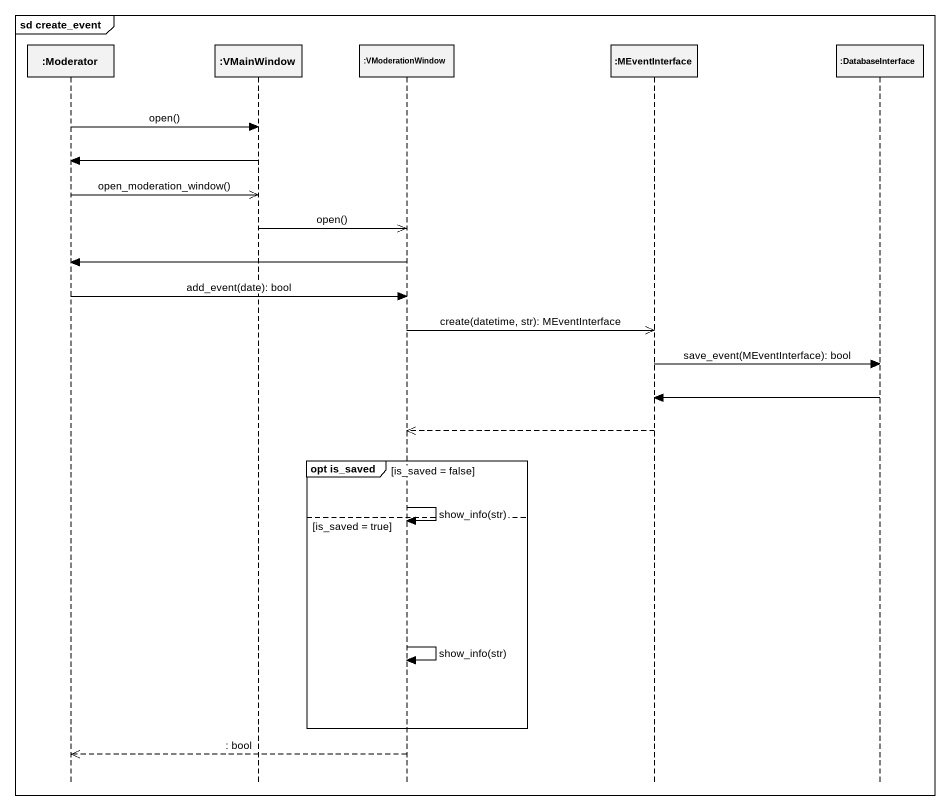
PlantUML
@startuml
mainframe sd create_event
hide footbox
participant ":Moderator" as Moderator
participant ":VMainWindow" as VMainWindow
participant ":VModerationWindow" as VModerationWindow
participant ":MEventInterface" as MEventInterface
participant ":DatabaseInterface" as DatabaseInterface

Moderator -> VMainWindow : open()
VMainWindow -> Moderator
Moderator ->> VMainWindow : open_moderation_window()
VMainWindow ->> VModerationWindow : open()
VModerationWindow -> Moderator
Moderator -> VModerationWindow : add_event(date): bool
VModerationWindow ->> MEventInterface : create(datetime, str): MEventInterface
MEventInterface -> DatabaseInterface : save_event(MEventInterface): bool
DatabaseInterface -> MEventInterface
MEventInterface -->> VModerationWindow
group opt is_saved [is_saved = false]
  VModerationWindow -> VModerationWindow : show_info(str)
else is_saved = true
  VModerationWindow -> VModerationWindow : show_info(str)
end
VModerationWindow -->> Moderator : : bool
@enduml
